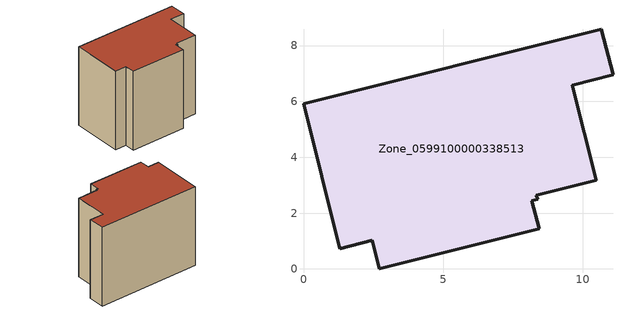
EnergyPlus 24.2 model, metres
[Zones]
Zone_0599100000338513
 floor ground (C_G): 10.66,8.59 11.08,6.95 9.62,6.58 10.49,3.18 8.34,2.63 8.38,2.5 8.17,2.45 8.44,1.44 2.72,0 2.47,1.02 1.3,0.73 0,5.92 z0
 wall outside (C_F): 11.08,6.95 10.66,8.59 0,5.92 1.3,0.73 2.47,1.02 2.72,0 8.44,1.44 8.17,2.45 8.38,2.5 8.34,2.63 10.49,3.18 9.62,6.58 11.08,6.95 z0:8.53
 roof outside (C_R): 8.38,2.5 8.34,2.63 10.49,3.18 9.62,6.58 11.08,6.95 10.66,8.59 0,5.92 1.3,0.73 2.47,1.02 2.72,0 8.44,1.44 8.17,2.45 z8.53
[BUILDING]
Pand.0599100000338513: North Axis=0; Terrain=City; Loads Convergence Tolerance Value=0.04; Temperature Convergence Tolerance Value=0.4; Solar Distribution=FullExterior; Maximum Number of Warmup Days=25; Minimum Number of Warmup Days=1
[Site:Location]
Rotterdam.The.Hague.AP_ZH_NLD Design_Conditions: Latitude=51.96; Longitude=4.45; Time Zone=1; Elevation=-4.5
[SITE:GROUNDTEMPERATURE:BUILDINGSURFACE]
18, 18, 18, 18, 18, 18, 18, 18, 18, 18, 18, 18
[MATERIAL] Thermal Absorptance=0.9; Solar Absorptance=0.7; Visible Absorptance=0.7
Name | Roughness | Thickness | Conductivity | Density | Specific Heat
G.TC.1992-2005 | MediumSmooth | 0.15 | 0.06 | 540 | 1210
F.TC.1992-2005 | Rough | 0.3 | 0.12 | 1920 | 840
R.TC.1992-2005 | MediumRough | 0.2 | 0.08 | 1500 | 1000
[CONSTRUCTION]
C_G: G.TC.1992-2005
C_F: F.TC.1992-2005
C_R: R.TC.1992-2005
[ZONE]
Zone_0599100000338513: Type=1; Multiplier=1; Ceiling Height=Autocalculate; Volume=Autocalculate; Floor Area=autocalculate; Part of Total Floor Area=Yes
[ZONEINFILTRATION:DESIGNFLOWRATE]
Infil_Zone_0599100000338513: Zone or ZoneList or Space or SpaceList=Zone_0599100000338513; Schedule=AlwaysOn; Design Flow Rate Calculation Method=Flow/Area; Flow Rate per Floor Area=0.0015; Constant Term Coefficient=1; Temperature Term Coefficient=0; Velocity Term Coefficient=0; Velocity Squared Term Coefficient=0
[HVACTEMPLATE:ZONE:IDEALLOADSAIRSYSTEM]
Zone_0599100000338513: Maximum Heating Supply Air Temperature=50; Minimum Cooling Supply Air Temperature=13; Maximum Heating Supply Air Humidity Ratio=0.0156; Minimum Cooling Supply Air Humidity Ratio=0.0077; Heating Limit=NoLimit; Cooling Limit=NoLimit; Dehumidification Control Type=ConstantSensibleHeatRatio; Cooling Sensible Heat Ratio=0.7; Dehumidification Setpoint=60; Humidification Control Type=None; Humidification Setpoint=30; Outdoor Air Method=None; Outdoor Air Flow Rate per Person=0.00944; Outdoor Air Flow Rate per Zone Floor Area=0; Outdoor Air Flow Rate per Zone=0; Demand Controlled Ventilation Type=None; Outdoor Air Economizer Type=NoEconomizer; Heat Recovery Type=None; Sensible Heat Recovery Effectiveness=0.7; Latent Heat Recovery Effectiveness=0.65
[ZONECONTROL:THERMOSTAT]
ThermostatControl_Zone_0599100000338513: Zone or ZoneList=Zone_0599100000338513; Control Type Schedule=DualSetpointControlType; Control 1=Thermostat_Zone_0599100000338513; Temperature Difference Between Cutout And Setpoint=0
[THERMOSTATSETPOINT:DUALSETPOINT]
Thermostat_Zone_0599100000338513: Heating Setpoint Temperature Schedule=HeatingSetpoint_Zone_0599100000338513; Cooling Setpoint Temperature Schedule=CoolingSetpoint_Zone_0599100000338513
[SCHEDULE:COMPACT]
HeatingSetpoint_Zone_0599100000338513: Through: 12/31, For: AllDays, Until: 24:00, 21
CoolingSetpoint_Zone_0599100000338513: Through: 12/31, For: AllDays, Until: 24:00, 24
DualSetpointControlType: Through: 12/31, For: AllDays, Until: 24:00, 4
AlwaysOn: Through: 12/31, For: AllDays, Until: 24:00, 1
